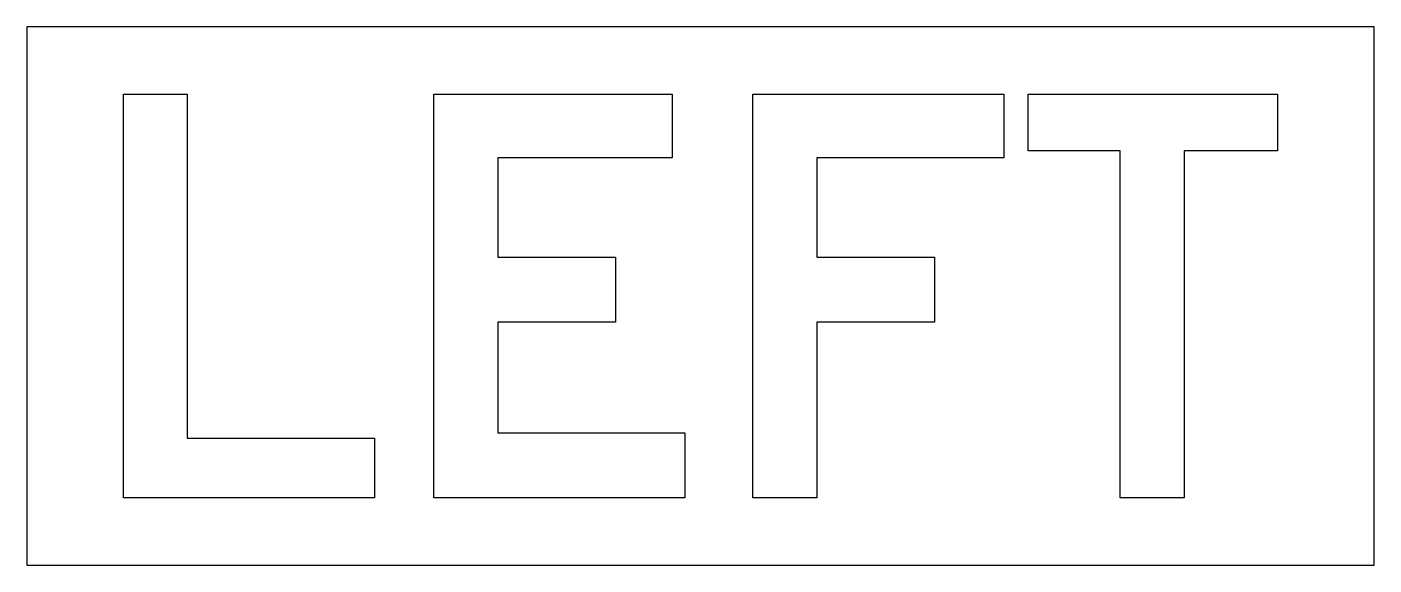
# Model space of a CAD drawing. Extents: x 0 to 60, y 0 to 24.
import ezdxf

# ---------------------------------------------------------------- set-up
doc = ezdxf.new("R2010")
doc.units = 0
doc.layers.add('CUT', color=7, linetype='Continuous')
doc.layers.add('OUTSIDE', color=1, linetype='Continuous')

msp = doc.modelspace()

# ---------------------------------------------------------------- linework, layer by layer
at = {"layer": 'CUT'}
for points in [[(7.1373, 21), (7.1373, 5.6532), (15.4749, 5.6532), (15.4749, 3), (4.2951, 3), (4.2951, 21)], [(28.7373, 21), (28.7373, 18.1578), (20.9685, 18.1578), (20.9685, 13.737), (26.2101, 13.737), (26.2101, 10.8318), (20.9685, 10.8318), (20.9685, 5.9052), (29.3061, 5.9052), (29.3061, 3), (18.1263, 3), (18.1263, 21)], [(40.4211, 13.737), (40.4211, 10.8318), (35.1795, 10.8318), (35.1795, 3), (32.3373, 3), (32.3373, 21), (43.5171, 21), (43.5171, 18.1578), (35.1795, 18.1578), (35.1795, 13.737)], [(48.6939, 3), (48.6939, 18.4728), (44.5899, 18.4728), (44.5899, 21), (55.7049, 21), (55.7049, 18.4728), (51.5361, 18.4728), (51.5361, 3)]]:
    msp.add_lwpolyline(points, close=True, dxfattribs=at)
at = {"layer": 'OUTSIDE'}
msp.add_lwpolyline([(0, 0), (60, 0), (60, 24), (0, 24)], close=True, dxfattribs=at)

doc.saveas('drawing.dxf')
